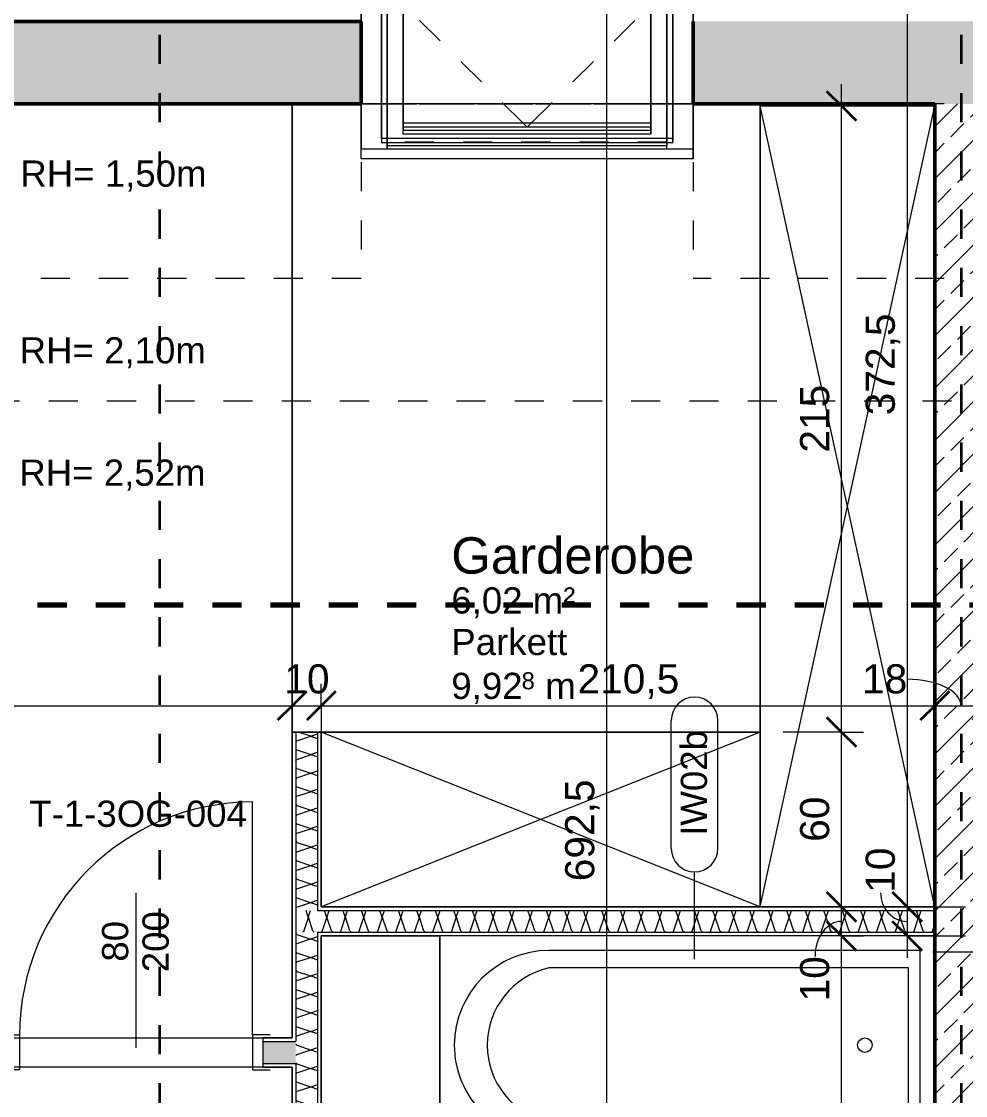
# Model space of a CAD drawing. Header units: metres. Extents: x 3.3 to 48.5, y 58.8 to 100.4.
# Drawn here: x 14.949 to 18.191, y 83.188 to 86.876 of the extents above; entities that cross this region are included whole.
import ezdxf

# ---------------------------------------------------------------- set-up
doc = ezdxf.new("R2010")
doc.units = ezdxf.units.M
for name, pattern in [('Achse', [0.009, 0.005, -0.002, 0, -0.002]), ('Strich Punkt Mittel', [0.015875, 0.00635, -0.004763, 0, -0.004763]), ('Verdeckt', [0.003, 0.002, -0.001]), ('Verdeckt Oben', [0.00225, 0.0015, -0.00075])]:
    doc.linetypes.add(name, pattern=pattern)
for name, color, linetype, lineweight in [('A-ROOF', 132, 'Continuous', 35), ('A-ROOF-PATT', 132, 'Continuous', 35), ('A_2D', 7, 'Continuous', 13), ('A_Bemassung-50_', 4, 'Continuous', 9), ('A_Bemassung_', 4, 'Continuous', 9), ('A_Beschriftung_', 7, 'Continuous', 9), ('A_Decken', 8, 'Continuous', 13), ('A_Fenster', 7, 'Continuous', 13), ('A_Moebel', 6, 'Continuous', 13), ('A_Raeume', 7, 'Continuous', 13), ('A_Raeume_', 7, 'Continuous', 5), ('A_Raeume_Beschriftung_', 7, 'Continuous', 9), ('A_Raster_', 1, 'Continuous', 9), ('A_Sanitaer', 3, 'Continuous', 13), ('A_Tueren', 31, 'Continuous', 13), ('A_Waende', 7, 'Continuous', 13), ('G-ANNO-SYMB_', 111, 'Continuous', 9), ('Text', 130, 'Continuous', 9)]:
    doc.layers.add(name, color=color, linetype=linetype, lineweight=lineweight)
doc.styles.add('Arial_2', font='arial.ttf', dxfattribs={"height": 0.09})
doc.styles.add('Arial_3', font='arial.ttf', dxfattribs={"height": 0.125})
doc.styles.add('Arial_4', font='arial.ttf', dxfattribs={"height": 0.05849})
doc.styles.add('Arial_5', font='arial.ttf', dxfattribs={"height": 0.1})
doc.dimstyles.new('WGA-Bemaßung', dxfattribs={"dimscale": 0.3048, "dimtxt": 0.102026, "dimasz": 0.328084, "dimexe": 0.246063, "dimexo": 0.0625, "dimgap": 0.04101, "dimtad": 1, "dimdec": 1, "dimlfac": 100, "dimrnd": 0.5, "dimdsep": 46, "dimtxsty": 'Arial_5', "dimblk1": 'OBLIQUE', "dimblk2": 'OBLIQUE', "dimsah": 1, "dimcen": 0.09, "dimdle": 0.246063, "dimazin": 2, "dimtfac": 1, "dimtdec": 4, "dimtix": 1, "dimtmove": 0, "dimatfit": 3, "dimfxl": 0.656168, "dimfxlon": 1, "dimtvp": 1, "dimtolj": 1, "dimtzin": 0, "dimarcsym": 2})
doc.dimstyles.new('WGA-Bemaßung_1', dxfattribs={"dimscale": 0.3048, "dimtxt": 0.102026, "dimasz": 0.328084, "dimexe": 0.246063, "dimexo": 0.0625, "dimgap": 0.04101, "dimtad": 1, "dimdec": 1, "dimlfac": 100, "dimrnd": 0.5, "dimdsep": 46, "dimtxsty": 'Arial_5', "dimblk1": 'OBLIQUE', "dimblk2": 'OBLIQUE', "dimsah": 1, "dimcen": 0.09, "dimdle": 0.246063, "dimazin": 2, "dimtfac": 1, "dimtdec": 4, "dimtix": 1, "dimtmove": 1, "dimatfit": 3, "dimfxl": 0.656168, "dimfxlon": 1, "dimtvp": 1, "dimtolj": 1, "dimtzin": 0, "dimarcsym": 2})
doc.dimstyles.new('WGA-Bemaßung_2', dxfattribs={"dimscale": 0.3048, "dimtxt": 0.102026, "dimasz": 0.328084, "dimexe": 0.246063, "dimexo": 0.0625, "dimgap": 0.04101, "dimtad": 1, "dimdec": 1, "dimlfac": 100, "dimrnd": 0.5, "dimdsep": 46, "dimtxsty": 'Arial_5', "dimblk1": 'OBLIQUE', "dimblk2": 'OBLIQUE', "dimsah": 1, "dimcen": 0.09, "dimdle": 0.246063, "dimazin": 2, "dimtfac": 1, "dimtdec": 4, "dimtix": 1, "dimtmove": 2, "dimatfit": 3, "dimfxl": 0.656168, "dimfxlon": 1, "dimtvp": 1, "dimtolj": 1, "dimtzin": 0, "dimarcsym": 2})
doc.dimstyles.new('WGA-Bemaßung_3', dxfattribs={"dimscale": 0.3048, "dimtxt": 0.102026, "dimasz": 0.328084, "dimexe": 0.246063, "dimexo": 0.0625, "dimgap": 0.04101, "dimtad": 1, "dimdec": 1, "dimlfac": 100, "dimrnd": 0.5, "dimdsep": 46, "dimtxsty": 'Arial_5', "dimblk1": 'OBLIQUE', "dimblk2": 'OBLIQUE', "dimsah": 1, "dimcen": 0.09, "dimdle": 0.246063, "dimazin": 2, "dimtfac": 1, "dimtdec": 4, "dimtix": 1, "dimtmove": 0, "dimatfit": 3, "dimfxl": 0.656168, "dimfxlon": 1, "dimtvp": 1, "dimtolj": 1, "dimtzin": 0, "dimarcsym": 2})
pattern_1 = [(45, (0, 0), (-0.08980256, 0.08980256), []), (45, (0.0898, 0), (-0.08980256, 0.08980256), [0.0635, -0.03175])]

# ---------------------------------------------------------------- blocks, each defined once
blk = doc.blocks.new('UZ_D1 - SL_0800x2000_Zimmertür_Stahlzarge_GK-7175678-263_PP_03DG_BT1')
at = {"layer": 'A_Tueren', "lineweight": 5}
for p, q in [((0.4, 0.06), (0.4, 0.86)), ((-0.46, 0.06), (-0.4, 0.06)), ((-0.4, 0.06), (-0.4, -0.06)), ((0.4, 0.06), (0.4, -0.06)), ((0.46, 0.06), (0.4, 0.06)), ((-0.4, -0.06), (-0.46, -0.06)), ((0.4, -0.06), (0.46, -0.06))]:
    blk.add_line(p, q, dxfattribs=at)
blk.add_arc((0.4, 0.06), 0.8, 90, 180, dxfattribs=at)
blk = doc.blocks.new('Moeb_Schrank - Schrank_2m_60cm-4763101-263_PP_03DG_BT1')
at = {"layer": 'A_Moebel', "color": 8}
for p, q in [((0, 0), (2.75, 0.6)), ((0, 0.6), (2.75, 0)), ((2.75, 0.6), (0, 0.6)), ((0, 0.6), (0, 0)), ((0, 0), (0, 0.6)), ((0, 0.6), (0.6, 0.6)), ((0.6, 0.6), (2.75, 0.6)), ((2.75, 0), (2.75, 0.6)), ((2.75, 0.6), (2.75, 0)), ((0, 0), (2.75, 0)), ((2.75, 0), (0, 0))]:
    blk.add_line(p, q, dxfattribs=at)
blk = doc.blocks.new('Fens_Dach_1tlg1 - KF_1140X1400-V16-263_PP_03DG_BT1')
at = {"layer": 'A_Fenster'}
for p, q in [((17.2552, 87.4287), (16.1152, 87.4287)), ((16.1152, 87.4287), (16.1152, 86.4388)), ((16.1152, 87.3934), (16.1152, 87.4287)), ((17.2552, 86.4388), (17.2552, 87.4287)), ((17.2552, 87.4287), (17.2552, 87.3934)), ((16.1152, 86.4034), (16.1152, 87.3934)), ((16.1152, 87.3934), (16.1852, 87.3934)), ((16.1852, 87.3934), (17.1852, 87.3934)), ((16.1852, 86.4741), (16.1852, 87.3934)), ((16.1852, 87.3934), (16.1852, 87.3792)), ((17.1852, 87.3934), (16.1852, 87.3934)), ((16.1852, 87.3792), (16.1852, 86.46)), ((16.1852, 87.3792), (17.1852, 87.3792)), ((17.1852, 87.3934), (17.2552, 87.3934)), ((17.1852, 87.3934), (17.1852, 86.4741)), ((17.1852, 87.3792), (17.1852, 87.3934)), ((17.1852, 86.46), (17.1852, 87.3792)), ((17.2552, 87.3934), (17.2552, 86.4034)), ((16.2052, 86.4741), (16.2052, 87.3651)), ((16.2052, 87.3651), (17.1652, 87.3651)), ((16.2052, 87.3297), (16.2052, 87.3651)), ((16.2052, 86.4741), (16.2052, 87.3651)), ((16.2052, 87.3651), (16.2052, 87.3403)), ((17.1652, 87.3651), (16.2052, 87.3651)), ((16.2052, 87.3403), (16.2052, 86.4741)), ((16.2602, 87.3403), (16.2052, 87.3403)), ((16.2602, 87.3258), (16.2602, 87.3403)), ((17.1102, 87.3403), (16.2602, 87.3403)), ((16.2602, 87.3403), (16.2602, 86.5271)), ((17.1102, 87.3403), (16.2602, 87.3403)), ((17.1652, 87.3403), (17.1102, 87.3403)), ((17.1102, 87.3403), (17.1102, 87.3258)), ((17.1102, 86.5271), (17.1102, 87.3403)), ((17.1652, 87.3651), (17.1652, 86.4741)), ((17.1652, 87.3651), (17.1652, 87.3297)), ((17.1652, 87.3651), (17.1652, 86.4741)), ((17.1652, 87.3403), (17.1652, 87.3651)), ((17.1652, 86.4741), (17.1652, 87.3403)), ((17.1652, 87.3297), (16.2052, 87.3297)), ((16.2052, 87.3297), (16.2052, 86.4741)), ((16.2602, 86.5127), (16.2602, 87.3258)), ((16.2602, 87.3258), (16.2602, 87.3159)), ((16.2602, 87.3258), (17.1102, 87.3258)), ((16.2602, 87.3014), (16.2602, 87.3258)), ((16.2602, 87.3159), (16.2602, 86.5028)), ((16.2602, 87.3159), (17.1102, 87.3159)), ((16.2602, 86.5028), (16.2602, 87.3014)), ((17.1102, 87.3014), (16.2602, 87.3014)), ((17.1102, 87.3159), (17.1102, 87.3258)), ((17.1102, 87.3258), (17.1102, 86.5127)), ((17.1102, 87.3258), (17.1102, 87.3014)), ((17.1102, 86.5028), (17.1102, 87.3159)), ((17.1102, 87.3014), (17.1102, 86.5028)), ((17.1652, 86.4741), (17.1652, 87.3297)), ((16.2602, 86.4883), (16.2602, 86.5271)), ((16.2602, 86.5271), (17.1102, 86.5271)), ((17.1102, 86.4883), (17.1102, 86.5271)), ((16.2602, 86.5028), (16.2602, 86.5127)), ((17.1102, 86.5127), (16.2602, 86.5127)), ((16.2602, 86.5028), (17.1102, 86.5028)), ((16.2602, 86.4883), (16.2602, 86.5028)), ((17.1102, 86.4883), (16.2602, 86.4883)), ((17.1102, 86.5127), (17.1102, 86.5028)), ((17.1102, 86.5028), (17.1102, 86.4883)), ((17.1852, 86.4741), (16.1852, 86.4741)), ((16.1852, 86.4741), (16.1852, 86.46)), ((16.1852, 86.46), (17.1852, 86.46)), ((17.1652, 86.4741), (16.2052, 86.4741)), ((16.2052, 86.4741), (16.2052, 86.46)), ((16.2052, 86.46), (16.2052, 86.4741)), ((17.1652, 86.4741), (16.2052, 86.4741)), ((16.2052, 86.4741), (16.2052, 86.46)), ((16.2052, 86.4741), (16.2052, 86.46)), ((16.2052, 86.46), (16.2052, 86.4494)), ((16.2052, 86.4388), (16.2052, 86.46)), ((16.2052, 86.46), (16.2052, 86.4494)), ((16.2052, 86.46), (16.2052, 86.4494)), ((16.2052, 86.4494), (16.2052, 86.4388)), ((16.2052, 86.4494), (17.1652, 86.4494)), ((17.1652, 86.46), (17.1652, 86.4741)), ((17.1652, 86.46), (17.1652, 86.4741)), ((17.1652, 86.4741), (17.1652, 86.46)), ((17.1652, 86.46), (17.1652, 86.4741)), ((17.1652, 86.4494), (17.1652, 86.46)), ((17.1652, 86.4388), (17.1652, 86.46)), ((17.1652, 86.46), (17.1652, 86.4494)), ((17.1652, 86.4494), (17.1652, 86.46)), ((17.1652, 86.4388), (17.1652, 86.4494)), ((17.1852, 86.4741), (17.1852, 86.46)), ((16.1152, 86.4388), (17.2552, 86.4388)), ((16.1152, 86.4034), (16.1152, 86.4388)), ((16.2052, 86.4388), (17.1652, 86.4388)), ((17.2552, 86.4034), (17.2552, 86.4388)), ((17.2552, 86.4034), (16.1152, 86.4034))]:
    blk.add_line(p, q, dxfattribs=at)
at = {"layer": 'A_Fenster', "linetype": 'Verdeckt', "lineweight": 5}
for p, q in [((16.2052, 86.4741), (16.2052, 87.3523)), ((16.2052, 87.3523), (17.1652, 87.3523)), ((17.1652, 87.3523), (17.1652, 86.4741)), ((16.2602, 86.9334), (16.6852, 87.3258)), ((17.1102, 86.9334), (16.6852, 87.3258)), ((16.2602, 86.9334), (17.1102, 86.9334)), ((16.6705, 86.5271), (16.2602, 86.9334)), ((16.6998, 86.5271), (17.1102, 86.9334)), ((16.6852, 86.5127), (16.6705, 86.5271)), ((16.6852, 86.5127), (16.6998, 86.5271)), ((16.2052, 86.4614), (16.2052, 86.4741)), ((17.1652, 86.4614), (16.2052, 86.4614)), ((17.1652, 86.4741), (17.1652, 86.4614))]:
    blk.add_line(p, q, dxfattribs=at)
blk = doc.blocks.new('Sani_Badewanne - 750x1700-11579476-263_PP_03DG_BT1')
at = {"layer": 'A_Sanitaer', "lineweight": 5}
for p, q in [((0.375, 0), (0.375, -1.7)), ((0.375, 0), (0.375, -1.7)), ((0.375, -1.7), (-0.375, -1.7)), ((0.375, -1.7), (-0.375, -1.7))]:
    blk.add_line(p, q, dxfattribs=at)
at = {"layer": 'A_Sanitaer'}
for p, q in [((0.375, 0), (0.375, -1.7)), ((0.325, -0.05), (-0.325, -0.05)), ((-0.325, -0.05), (-0.325, -1.325)), ((0.325, -1.325), (0.325, -0.05)), ((-0.265, -0.09), (-0.265, -1.325)), ((0.265, -0.09), (-0.265, -0.09)), ((0.265, -1.325), (0.265, -0.09)), ((0.375, -1.7), (-0.375, -1.7)), ((0.375, -1.7), (-0.375, -1.7)), ((-0.375, -1.7), (-0.375, -2.0931)), ((-0.375, -2.0931), (-0.375, -1.7)), ((-0.375, -1.7), (0.375, -1.7)), ((0.375, -2.1066), (0.375, -1.7)), ((0.375, -1.7), (0.375, -2.1066)), ((0.375, -2.1066), (-0.375, -2.1066))]:
    blk.add_line(p, q, dxfattribs=at)
blk.add_circle((0, -0.24), 0.025, dxfattribs=at)
for centre, radius, start, end in [((0, -1.325), 0.325, 180, 270), ((0, -1.265), 0.2717, 192.7575, 270), ((0, -1.265), 0.2717, 270, 347.2425), ((0, -1.325), 0.325, 270, 0)]:
    blk.add_arc(centre, radius, start, end, dxfattribs=at)
blk = doc.blocks.new('Moeb_Schrank - Schrank_2m_60cm-4757468-263_PP_03DG_BT1')
at = {"layer": 'A_Moebel', "color": 8}
for p, q in [((0, 0), (1.5066, 0.6)), ((0, 0.6), (1.5066, 0)), ((1.5066, 0.6), (0, 0.6)), ((0, 0.6), (0, 0)), ((0, 0), (0, 0.6)), ((0, 0.6), (1.5066, 0.6)), ((1.5066, 0), (1.5066, 0.6)), ((1.5066, 0.6), (1.5066, 0)), ((0, 0), (1.5066, 0)), ((1.5066, 0), (0, 0))]:
    blk.add_line(p, q, dxfattribs=at)
blk = doc.blocks.new('BS_Tuer_PP - oben-10002441-263_PP_03DG_BT1')
at = {"layer": 'A_Beschriftung_'}
blk.add_line((0, 0.000124), (0, 0.010761), dxfattribs=at)
blk = doc.blocks.new('DIMBLOCK171-263_PP_03DG_BT1')
at = {"layer": 'A_Bemassung-50_', "lineweight": 35, "transparency": 16777216}
for p, q in [((17.7648, 83.7355), (17.7148, 83.7855)), ((17.7648, 83.7355), (17.8148, 83.6855)), ((17.7648, 80.3405), (17.7148, 80.3905)), ((17.7648, 80.3405), (17.8148, 80.2905))]:
    blk.add_line(p, q, dxfattribs=at)
at = {"layer": 'A_Bemassung-50_', "transparency": 16777216}
for p, q in [((17.7648, 83.7355), (17.5648, 83.7355)), ((17.7648, 80.3405), (17.7648, 83.7355)), ((17.7648, 83.7355), (17.8398, 83.7355)), ((17.7648, 80.3405), (17.5648, 80.3405)), ((17.7648, 80.3405), (17.8398, 80.3405))]:
    blk.add_line(p, q, dxfattribs=at)
at = {"layer": 'A_Bemassung-50_', "color": 0, "transparency": 16777216, "insert": (17.6225, 81.8646), "char_height": 0.1, "width": 0.416266, "attachment_point": 1, "rotation": 90, "line_spacing_factor": 0.941778, "style": 'Arial_5'}
blk.add_mtext('339,5', dxfattribs=at)
blk = doc.blocks.new('_Oblique')
at = {"color": 0, "linetype": 'ByBlock', "lineweight": -2}
blk.add_line((-0.5, -0.5), (0.5, 0.5), dxfattribs=at)
blk = doc.blocks.new('DIMBLOCK172-263_PP_03DG_BT1')
at = {"layer": 'A_Bemassung-50_', "lineweight": 35, "transparency": 16777216}
for p, q in [((17.7648, 83.8355), (17.7148, 83.8855)), ((17.7648, 83.8355), (17.8148, 83.7855)), ((17.7648, 83.7355), (17.7148, 83.7855)), ((17.7648, 83.7355), (17.8148, 83.6855))]:
    blk.add_line(p, q, dxfattribs=at)
at = {"layer": 'A_Bemassung-50_', "transparency": 16777216}
for p, q in [((17.7648, 83.8355), (17.5648, 83.8355)), ((17.7648, 83.7355), (17.7648, 83.8355)), ((17.7648, 83.8355), (17.8398, 83.8355)), ((17.7648, 83.7355), (17.5648, 83.7355)), ((17.7648, 83.7355), (17.8398, 83.7355))]:
    blk.add_line(p, q, dxfattribs=at)
blk.add_ellipse((17.7648, 83.6644), major_axis=(0, 0.1211), ratio=0.751219, start_param=0, end_param=1.570796, dxfattribs=at)
at = {"layer": 'A_Bemassung-50_', "color": 0, "transparency": 16777216, "insert": (17.6225, 83.5106), "char_height": 0.1, "width": 0.184588, "attachment_point": 1, "rotation": 90, "line_spacing_factor": 0.941778, "style": 'Arial_5'}
blk.add_mtext('10', dxfattribs=at)
blk = doc.blocks.new('DIMBLOCK173-263_PP_03DG_BT1')
at = {"layer": 'A_Bemassung-50_', "lineweight": 35, "transparency": 16777216}
for p, q in [((17.7648, 84.4355), (17.7148, 84.4855)), ((17.7648, 84.4355), (17.8148, 84.3855)), ((17.7648, 83.8355), (17.7148, 83.8855)), ((17.7648, 83.8355), (17.8148, 83.7855))]:
    blk.add_line(p, q, dxfattribs=at)
at = {"layer": 'A_Bemassung-50_', "transparency": 16777216}
for p, q in [((17.7648, 84.4355), (17.5648, 84.4355)), ((17.7648, 83.8355), (17.7648, 84.4355)), ((17.7648, 84.4355), (17.8398, 84.4355)), ((17.7648, 83.8355), (17.5648, 83.8355)), ((17.7648, 83.8355), (17.8398, 83.8355))]:
    blk.add_line(p, q, dxfattribs=at)
at = {"layer": 'A_Bemassung-50_', "color": 0, "transparency": 16777216, "insert": (17.6225, 84.0586), "char_height": 0.1, "width": 0.184588, "attachment_point": 1, "rotation": 90, "line_spacing_factor": 0.941778, "style": 'Arial_5'}
blk.add_mtext('60', dxfattribs=at)
blk = doc.blocks.new('DIMBLOCK174-263_PP_03DG_BT1')
at = {"layer": 'A_Bemassung-50_', "lineweight": 35, "transparency": 16777216}
for p, q in [((17.7648, 86.5855), (17.7148, 86.6355)), ((17.7648, 86.5855), (17.8148, 86.5355)), ((17.7648, 84.4355), (17.7148, 84.4855)), ((17.7648, 84.4355), (17.8148, 84.3855))]:
    blk.add_line(p, q, dxfattribs=at)
at = {"layer": 'A_Bemassung-50_', "transparency": 16777216}
for p, q in [((17.7648, 84.4355), (17.7648, 86.6605)), ((17.7648, 86.5855), (17.5648, 86.5855)), ((17.7648, 86.5855), (17.8398, 86.5855)), ((17.7648, 84.4355), (17.5648, 84.4355)), ((17.7648, 84.4355), (17.8398, 84.4355))]:
    blk.add_line(p, q, dxfattribs=at)
at = {"layer": 'A_Bemassung-50_', "color": 0, "transparency": 16777216, "insert": (17.6225, 85.3951), "char_height": 0.1, "width": 0.276883, "attachment_point": 1, "rotation": 90, "line_spacing_factor": 0.941778, "style": 'Arial_5'}
blk.add_mtext('215', dxfattribs=at)
blk = doc.blocks.new('BS_Wand_Lollipop - rechts_oben-2026913-263_PP_03DG_BT1')
at = {"layer": 'A_Beschriftung_'}
for p, q in [((0.0046, 0.0016), (0.0134, 0.0016)), ((-0.003, 0), (0.003, 0)), ((0.0046, -0.0016), (0.0134, -0.0016))]:
    blk.add_line(p, q, dxfattribs=at)
for centre, start, end in [((0.0046, 0), 90, 270), ((0.0134, 0), 270, 90)]:
    blk.add_arc(centre, 0.0016, start, end, dxfattribs=at)
blk = doc.blocks.new('DIMBLOCK317-263_PP_03DG_BT1')
at = {"layer": 'A_Bemassung-50_', "transparency": 16777216}
for p, q in [((11.2427, 84.5259), (11.2427, 84.7259)), ((15.8785, 84.5259), (15.8785, 84.6009)), ((11.1677, 84.5259), (15.8785, 84.5259)), ((11.2427, 84.5259), (11.2427, 84.4509)), ((15.8785, 84.5259), (15.8785, 84.3259))]:
    blk.add_line(p, q, dxfattribs=at)
at = {"layer": 'A_Bemassung-50_', "lineweight": 35, "transparency": 16777216}
for p, q in [((11.2427, 84.5259), (11.2927, 84.5759)), ((15.8785, 84.5259), (15.9285, 84.5759)), ((11.2427, 84.5259), (11.1927, 84.4759)), ((15.8785, 84.5259), (15.8285, 84.4759))]:
    blk.add_line(p, q, dxfattribs=at)
at = {"layer": 'A_Bemassung-50_', "color": 0, "transparency": 16777216, "insert": (13.546, 84.6682), "char_height": 0.1, "width": 0.416266, "attachment_point": 1, "line_spacing_factor": 0.941778, "style": 'Arial_5'}
blk.add_mtext('463,5', dxfattribs=at)
blk = doc.blocks.new('DIMBLOCK318-263_PP_03DG_BT1')
at = {"layer": 'A_Bemassung-50_', "transparency": 16777216}
for p, q in [((15.8785, 84.5259), (15.8785, 84.6009)), ((15.9785, 84.5259), (15.9785, 84.6009)), ((15.8785, 84.5259), (15.9785, 84.5259)), ((15.8785, 84.5259), (15.8785, 84.3259)), ((15.9785, 84.5259), (15.9785, 84.3259))]:
    blk.add_line(p, q, dxfattribs=at)
at = {"layer": 'A_Bemassung-50_', "lineweight": 35, "transparency": 16777216}
for p, q in [((15.8785, 84.5259), (15.9285, 84.5759)), ((15.9785, 84.5259), (16.0285, 84.5759)), ((15.8785, 84.5259), (15.8285, 84.4759)), ((15.9785, 84.5259), (15.9285, 84.4759))]:
    blk.add_line(p, q, dxfattribs=at)
at = {"layer": 'A_Bemassung-50_', "color": 0, "transparency": 16777216, "insert": (15.8516, 84.6682), "char_height": 0.1, "width": 0.184588, "attachment_point": 1, "line_spacing_factor": 0.941778, "style": 'Arial_5'}
blk.add_mtext('10', dxfattribs=at)
blk = doc.blocks.new('DIMBLOCK319-263_PP_03DG_BT1')
at = {"layer": 'A_Bemassung-50_', "transparency": 16777216}
for p, q in [((18.0852, 84.5259), (18.0852, 84.7259)), ((15.9785, 84.5259), (15.9785, 84.6009)), ((15.9785, 84.5259), (18.0852, 84.5259)), ((15.9785, 84.5259), (15.9785, 84.3259)), ((18.0852, 84.5259), (18.0852, 84.4509))]:
    blk.add_line(p, q, dxfattribs=at)
at = {"layer": 'A_Bemassung-50_', "lineweight": 35, "transparency": 16777216}
for p, q in [((15.9785, 84.5259), (16.0285, 84.5759)), ((18.0852, 84.5259), (18.1352, 84.5759)), ((15.9785, 84.5259), (15.9285, 84.4759)), ((18.0852, 84.5259), (18.0352, 84.4759))]:
    blk.add_line(p, q, dxfattribs=at)
at = {"layer": 'A_Bemassung-50_', "color": 0, "transparency": 16777216, "insert": (16.8584, 84.6682), "char_height": 0.1, "width": 0.416266, "attachment_point": 1, "line_spacing_factor": 0.941778, "style": 'Arial_5'}
blk.add_mtext('210,5', dxfattribs=at)
blk = doc.blocks.new('DIMBLOCK320-263_PP_03DG_BT1')
at = {"layer": 'A_Bemassung-50_', "transparency": 16777216}
for p, q in [((18.0852, 84.5259), (18.0852, 84.7259)), ((18.2652, 84.5259), (18.2652, 84.7259)), ((18.0852, 84.5259), (18.2652, 84.5259)), ((18.0852, 84.5259), (18.0852, 84.4509)), ((18.2652, 84.5259), (18.2652, 84.4509))]:
    blk.add_line(p, q, dxfattribs=at)
at = {"layer": 'A_Bemassung-50_', "lineweight": 35, "transparency": 16777216}
for p, q in [((18.0852, 84.5259), (18.1352, 84.5759)), ((18.2652, 84.5259), (18.3152, 84.5759)), ((18.0852, 84.5259), (18.0352, 84.4759)), ((18.2652, 84.5259), (18.2152, 84.4759))]:
    blk.add_line(p, q, dxfattribs=at)
at = {"layer": 'A_Bemassung-50_', "transparency": 16777216}
blk.add_ellipse((17.9892, 84.5259), major_axis=(0.186, 0), ratio=0.489211, start_param=0, end_param=1.570796, dxfattribs=at)
at = {"layer": 'A_Bemassung-50_', "color": 0, "transparency": 16777216, "insert": (17.8354, 84.6682), "char_height": 0.1, "width": 0.184588, "attachment_point": 1, "line_spacing_factor": 0.941778, "style": 'Arial_5'}
blk.add_mtext('18', dxfattribs=at)
blk = doc.blocks.new('DIMBLOCK332-263_PP_03DG_BT1')
at = {"layer": 'A_Bemassung-50_', "transparency": 16777216}
for p, q in [((17.9902, 87.633), (17.9902, 83.8355)), ((17.9902, 87.558), (17.9152, 87.558)), ((17.9902, 87.558), (18.1902, 87.558)), ((17.9902, 83.8355), (17.9152, 83.8355)), ((17.9902, 83.8355), (18.1902, 83.8355))]:
    blk.add_line(p, q, dxfattribs=at)
at = {"layer": 'A_Bemassung-50_', "lineweight": 35, "transparency": 16777216}
for p, q in [((17.9902, 87.558), (17.9402, 87.608)), ((17.9902, 87.558), (18.0402, 87.508)), ((17.9902, 83.8355), (17.9402, 83.8855)), ((17.9902, 83.8355), (18.0402, 83.7855))]:
    blk.add_line(p, q, dxfattribs=at)
at = {"layer": 'A_Bemassung-50_', "color": 0, "transparency": 16777216, "insert": (17.8479, 85.5233), "char_height": 0.1, "width": 0.416266, "attachment_point": 1, "rotation": 90, "line_spacing_factor": 0.941778, "style": 'Arial_5'}
blk.add_mtext('372,5', dxfattribs=at)
blk = doc.blocks.new('DIMBLOCK333-263_PP_03DG_BT1')
at = {"layer": 'A_Bemassung-50_', "lineweight": 35, "transparency": 16777216}
for p, q in [((17.9902, 83.8355), (17.9402, 83.8855)), ((17.9902, 83.8355), (18.0402, 83.7855)), ((17.9902, 83.7355), (17.9402, 83.7855)), ((17.9902, 83.7355), (18.0402, 83.6855))]:
    blk.add_line(p, q, dxfattribs=at)
at = {"layer": 'A_Bemassung-50_', "transparency": 16777216}
for p, q in [((17.9902, 83.8355), (17.9152, 83.8355)), ((17.9902, 83.8355), (17.9902, 83.6605)), ((17.9902, 83.8355), (18.1902, 83.8355)), ((17.9902, 83.7355), (17.9152, 83.7355)), ((17.9902, 83.7355), (18.1902, 83.7355))]:
    blk.add_line(p, q, dxfattribs=at)
blk.add_ellipse((17.9902, 83.8836), major_axis=(0, 0.0981), ratio=0.927788, start_param=1.570796, end_param=3.141593, dxfattribs=at)
at = {"layer": 'A_Bemassung-50_', "color": 0, "transparency": 16777216, "insert": (17.8479, 83.8836), "char_height": 0.1, "width": 0.184588, "attachment_point": 1, "rotation": 90, "line_spacing_factor": 0.941778, "style": 'Arial_5'}
blk.add_mtext('10', dxfattribs=at)
blk = doc.blocks.new('DIMBLOCK417-263_PP_03DG_BT1')
at = {"layer": 'A_Bemassung-50_', "transparency": 16777216}
for p, q in [((16.9582, 87.633), (16.9582, 80.6355)), ((16.9582, 87.558), (16.8832, 87.558)), ((16.9582, 87.558), (17.1582, 87.558)), ((16.9582, 80.6355), (16.7582, 80.6355)), ((16.9582, 80.6355), (17.0332, 80.6355))]:
    blk.add_line(p, q, dxfattribs=at)
at = {"layer": 'A_Bemassung-50_', "lineweight": 35, "transparency": 16777216}
for p, q in [((16.9582, 87.558), (16.9082, 87.608)), ((16.9582, 87.558), (17.0082, 87.508)), ((16.9582, 80.6355), (16.9082, 80.6855)), ((16.9582, 80.6355), (17.0082, 80.5855))]:
    blk.add_line(p, q, dxfattribs=at)
at = {"layer": 'A_Bemassung-50_', "color": 0, "transparency": 16777216, "insert": (16.8159, 83.9233), "char_height": 0.1, "width": 0.416266, "attachment_point": 1, "rotation": 90, "line_spacing_factor": 0.941778, "style": 'Arial_5'}
blk.add_mtext('692,5', dxfattribs=at)

msp = doc.modelspace()

# ---------------------------------------------------------------- hatches: boundary and pattern name
at = {"layer": 'A-ROOF-PATT', "lineweight": 5}
h = msp.add_hatch(dxfattribs=at)
h.set_pattern_fill('FP_4', color=127, style=0, pattern_type=2)
h.set_pattern_definition(pattern_1)
h.paths.add_polyline_path([(15.8785, 86.5927), (16.1152, 86.5927), (16.1152, 86.8756), (14.4452, 86.8756), (14.4452, 86.5927), (14.9077, 86.5927)])
h.paths.add_polyline_path([(11.75, 86.5927), (12.1652, 86.5927), (12.1652, 86.8756), (11.0427, 86.8756), (11.0429, 86.5927), (11.2427, 86.5927)])
h.paths.add_polyline_path([(17.2552, 86.5927), (18.5177, 86.5927), (18.5177, 86.8756), (17.2552, 86.8756), (17.2552, 86.7571)])
h.paths.add_polyline_path([(20.8577, 86.5927), (22.2577, 86.5927), (22.2577, 86.8756), (19.6577, 86.8756), (19.6577, 86.5927), (20.5876, 86.5927)])
at = {"layer": 'A_Waende', "lineweight": 5}
h = msp.add_hatch(dxfattribs=at)
h.set_pattern_fill('FP_4', color=250, style=0, pattern_type=2)
h.set_pattern_definition(pattern_1)
h.paths.add_polyline_path([(18.2652, 78.4805), (18.2652, 78.6955), (18.0852, 78.6955), (18.0852, 78.4805), (18.1131, 78.4805)])
h.paths.add_polyline_path([(18.2309, 79.7155), (18.2652, 79.7155), (18.2652, 86.5927), (18.0852, 86.5927), (18.0852, 79.7155), (18.1131, 79.7155)])
h = msp.add_hatch(dxfattribs=at)
h.set_pattern_fill('FP_67', color=250, angle=-135, style=0, pattern_type=2)
h.set_pattern_definition([(315, (15.87879, 84.13581), (0.254, -0.127003), [0.02245, -0.15715]), (315, (15.98981, 84.08843), (0.254, -0.127003), [0.02245, -0.15715]), (315, (15.87879, 84.07217), (0.254, -0.127003), [0.02245, -0.15715]), (315, (15.98981, 84.02479), (0.254, -0.127003), [0.02245, -0.15715]), (341.565, (15.894346, 84.12025), (0.5079977, -0.1270007), [0.0502, -0.35141]), (341.565, (15.941722, 84.103988), (0.5079977, -0.1270007), [0.0502, -0.35141]), (341.565, (15.894346, 84.05661), (0.5079977, -0.1270007), [0.0502, -0.35141]), (341.565, (15.941722, 84.04035), (0.5079977, -0.1270007), [0.0502, -0.35141]), (45, (15.98981, 84.11954), (-0.254, -0.127003), [0.02245, -0.15715]), (45, (15.87879, 84.07217), (-0.254, -0.127003), [0.02245, -0.15715]), (45, (15.98981, 84.0559), (-0.254, -0.127003), [0.02245, -0.15715]), (45, (15.87879, 84.00853), (-0.254, -0.127003), [0.02245, -0.15715]), (18.435, (15.941722, 84.103988), (-0.5079977, -0.1270007), [0.0502, -0.35141]), (18.435, (15.894346, 84.087724), (-0.5079977, -0.1270007), [0.0502, -0.35141]), (18.435, (15.941722, 84.04035), (-0.5079977, -0.1270007), [0.0502, -0.35141]), (18.435, (15.894346, 84.024085), (-0.5079977, -0.1270007), [0.0502, -0.35141])])
h.paths.add_polyline_path([(15.966, 83.823), (15.966, 84.4355), (15.891, 84.4355), (15.891, 83.823), (15.9641, 83.823)])
h = msp.add_hatch(dxfattribs=at)
h.set_pattern_fill('FP_66', color=250, angle=45, style=0, pattern_type=2)
h.set_pattern_definition([(45, (16.98188, 83.735585), (0.1270034, 0.254), [0.02245, -0.15715]), (45, (17.02925, 83.8466), (0.1270034, 0.254), [0.02245, -0.15715]), (45, (17.04552, 83.735585), (0.1270034, 0.254), [0.02245, -0.15715]), (45, (17.09289, 83.8466), (0.1270034, 0.254), [0.02245, -0.15715]), (71.565, (16.997433, 83.75114), (0.1270007, 0.5079977), [0.0502, -0.35141]), (71.565, (17.013696, 83.798518), (0.1270007, 0.5079977), [0.0502, -0.35141]), (71.565, (17.061072, 83.75114), (0.1270007, 0.5079977), [0.0502, -0.35141]), (71.565, (17.07663, 83.799225), (0.1270007, 0.5079977), [0.0502, -0.35141]), (135, (16.99814, 83.8466), (0.1270034, -0.254), [0.02245, -0.15715]), (135, (17.04552, 83.735585), (0.1270034, -0.254), [0.02245, -0.15715]), (135, (17.06178, 83.8466), (0.1270034, -0.254), [0.02245, -0.15715]), (135, (17.10916, 83.735585), (0.1270034, -0.254), [0.02245, -0.15715]), (108.435, (17.013696, 83.798518), (0.1270007, -0.5079977), [0.0502, -0.35141]), (108.435, (17.029253, 83.75185), (0.1270007, -0.5079977), [0.0502, -0.35141]), (108.435, (17.07663, 83.799225), (0.1270007, -0.5079977), [0.0502, -0.35141]), (108.435, (17.092892, 83.75185), (0.1270007, -0.5079977), [0.0502, -0.35141])])
h.paths.add_polyline_path([(18.0852, 83.748), (18.0852, 83.823), (15.891, 83.823), (15.891, 83.748), (18.0845, 83.748)])
h = msp.add_hatch(dxfattribs=at)
h.set_pattern_fill('FP_65', color=250, angle=-135, style=0, pattern_type=2)
h.set_pattern_definition([(315, (15.87808, 82.23298), (0.254, -0.1270034), [0.02245, -0.15715]), (315, (15.98981, 82.1849), (0.254, -0.1270034), [0.02245, -0.15715]), (315, (15.87808, 82.16934), (0.254, -0.1270034), [0.02245, -0.15715]), (315, (15.9891, 82.12197), (0.254, -0.1270034), [0.02245, -0.15715]), (341.565, (15.894346, 82.21672), (0.5079977, -0.1270007), [0.0502, -0.35141]), (341.565, (15.94243, 82.201163), (0.5079977, -0.1270007), [0.0502, -0.35141]), (341.565, (15.894346, 82.15308), (0.5079977, -0.1270007), [0.0502, -0.35141]), (341.565, (15.94243, 82.137524), (0.5079977, -0.1270007), [0.0502, -0.35141]), (45, (15.98981, 82.21743), (-0.254, -0.1270034), [0.02245, -0.15715]), (45, (15.87808, 82.16934), (-0.254, -0.1270034), [0.02245, -0.15715]), (45, (15.98981, 82.15379), (-0.254, -0.1270034), [0.02245, -0.15715]), (45, (15.87879, 82.10641), (-0.254, -0.1270034), [0.02245, -0.15715]), (18.435, (15.94243, 82.201163), (-0.5079977, -0.1270007), [0.0502, -0.35141]), (18.435, (15.894346, 82.185607), (-0.5079977, -0.1270007), [0.0502, -0.35141]), (18.435, (15.94243, 82.137524), (-0.5079977, -0.1270007), [0.0502, -0.35141]), (18.435, (15.894346, 82.121967), (-0.5079977, -0.1270007), [0.0502, -0.35141])])
h.paths.add_polyline_path([(15.891, 80.7305), (15.966, 80.7305), (15.966, 83.748), (15.891, 83.748), (15.891, 80.9138)])
h = msp.add_hatch(dxfattribs=at)
h.set_pattern_fill('FP_39', color=250, angle=45, style=0, pattern_type=2)
h.set_pattern_definition([(225, (13.56019, 83.38557), (-0.1270034, -0.2539998), [0.02245, -0.15715]), (225, (13.51281, 83.27455), (-0.1270034, -0.2539998), [0.02245, -0.15715]), (225, (13.49655, 83.38557), (-0.1270034, -0.2539998), [0.02245, -0.15715]), (225, (13.44917, 83.27455), (-0.1270034, -0.2539998), [0.02245, -0.15715]), (251.565, (13.54463, 83.37001), (-0.1270007, -0.50799766), [0.0502, -0.35141]), (251.565, (13.529074, 83.321928), (-0.1270007, -0.50799766), [0.0502, -0.35141]), (251.565, (13.48099, 83.37001), (-0.1270007, -0.50799766), [0.0502, -0.35141]), (251.565, (13.465434, 83.321928), (-0.1270007, -0.50799766), [0.0502, -0.35141]), (315, (13.54463, 83.27384), (-0.1270034, 0.2539998), [0.02245, -0.15715]), (315, (13.49655, 83.38557), (-0.1270034, 0.2539998), [0.02245, -0.15715]), (315, (13.4817, 83.27455), (-0.1270034, 0.2539998), [0.02245, -0.15715]), (315, (13.433615, 83.38486), (-0.1270034, 0.2539998), [0.02245, -0.15715]), (288.435, (13.529074, 83.321928), (-0.1270007, 0.50799766), [0.0502, -0.35141]), (288.435, (13.51281, 83.369304), (-0.1270007, 0.50799766), [0.0502, -0.35141]), (288.435, (13.465434, 83.321928), (-0.1270007, 0.50799766), [0.0502, -0.35141]), (288.435, (13.44917, 83.369304), (-0.1270007, 0.50799766), [0.0502, -0.35141])])
h.paths.add_polyline_path([(15.8785, 83.298), (15.891, 83.298), (15.891, 83.373), (15.7777, 83.373), (15.7777, 83.298)])
h.paths.add_polyline_path([(11.75, 83.298), (14.9077, 83.298), (14.9077, 83.373), (11.2427, 83.373), (11.2427, 83.298)])

# ---------------------------------------------------------------- linework, layer by layer
at = {"layer": 'A-ROOF', "color": 10, "lineweight": 50}
for p, q in [((16.1152, 86.8756), (14.4452, 86.8756)), ((16.1152, 86.5927), (16.1152, 86.8756)), ((17.2552, 86.5927), (17.2552, 86.8756)), ((14.4452, 86.5927), (16.1152, 86.5927)), ((18.0852, 86.5927), (17.2552, 86.5927))]:
    msp.add_line(p, q, dxfattribs=at)
at = {"layer": 'A_2D', "linetype": 'Verdeckt Oben', "lineweight": 5}
for p, q in [((16.1152, 87.1966), (16.1152, 86.5927)), ((17.2552, 87.1966), (17.2552, 86.5927)), ((16.1152, 86.5927), (14.4452, 86.5927)), ((16.1152, 86.5927), (16.1152, 85.9927)), ((16.1152, 86.5927), (17.2552, 86.5927)), ((18.5177, 86.5927), (17.2552, 86.5927)), ((17.2552, 86.5927), (17.2552, 85.9927)), ((16.1152, 85.9927), (14.4452, 85.9927)), ((18.5177, 85.9927), (17.2552, 85.9927)), ((11.2427, 85.5727), (22.0777, 85.5727))]:
    msp.add_line(p, q, dxfattribs=at)
at = {"layer": 'A_Decken'}
for p, q in [((15.9785, 84.4355), (15.9785, 83.8355)), ((15.9785, 83.8355), (18.0852, 83.8355)), ((15.9785, 83.7355), (15.9785, 81.563)), ((18.0852, 83.7355), (15.992, 83.7355))]:
    msp.add_line(p, q, dxfattribs=at)
at = {"layer": 'A_Raeume', "color": 8, "linetype": 'Verdeckt'}
for p, q in [((15.8785, 86.5927), (15.8785, 84.4355)), ((16.1152, 86.5927), (16.1852, 86.5927)), ((16.1852, 86.5927), (16.2052, 86.5927)), ((16.2052, 86.5927), (17.1652, 86.5927)), ((17.1652, 86.5927), (17.1852, 86.5927)), ((17.1852, 86.5927), (17.2552, 86.5927))]:
    msp.add_line(p, q, dxfattribs=at)
at = {"layer": 'A_Raeume_', "flags": 128}
for points in [[(11.2427, 86.5927), (11.2427, 83.3855), (15.8785, 83.3855), (15.8785, 83.7855), (15.8785, 84.4355), (15.8785, 86.5927), (14.4952, 86.5927), (14.4452, 86.5927), (14.3422, 86.5927), (12.2682, 86.5927), (12.1652, 86.5927), (12.1152, 86.5927)], [(18.0852, 83.8355), (18.0852, 86.5927), (17.3052, 86.5927), (17.2552, 86.5927), (17.1522, 86.5927), (16.2182, 86.5927), (16.1152, 86.5927), (16.0652, 86.5927), (15.8785, 86.5927), (15.8785, 84.4355), (15.9785, 84.4355), (15.9785, 83.8355)], [(18.0852, 80.3405), (18.0852, 83.7355), (15.9785, 83.7355), (15.9785, 83.3355), (15.9785, 81.3455), (16.3735, 81.3455), (16.3735, 80.7321), (16.3735, 80.7305), (16.3735, 80.6892), (16.3735, 80.3405), (18.0539, 80.3405)], [(11.2427, 83.2855), (11.2427, 78.1666), (14.7702, 78.1666), (14.7702, 78.6055), (15.1639, 78.6055), (15.1639, 80.1492), (15.1514, 80.1492), (15.1514, 80.441), (15.1514, 80.5362), (15.1514, 80.7305), (15.3107, 80.7305), (15.8785, 80.7305), (15.8785, 81.3142), (15.8785, 83.2855)]]:
    msp.add_lwpolyline(points, close=True, dxfattribs=at)
at = {"layer": 'A_Raster_', "linetype": 'Strich Punkt Mittel', "lineweight": 35}
for p, q in [((15.4227, 94.2296), (15.4227, 59.9489)), ((18.1752, 94.2296), (18.1752, 59.9489))]:
    msp.add_line(p, q, dxfattribs=at)
at = {"layer": 'A_Waende', "color": 10, "lineweight": 50}
msp.add_line((18.0852, 86.5927), (18.0852, 80.2405), dxfattribs=at)
at = {"layer": 'A_Waende'}
for p, q in [((15.8785, 84.4355), (15.8785, 83.3855)), ((15.891, 84.4355), (15.8785, 84.4355)), ((15.891, 84.4355), (15.891, 83.373)), ((15.9785, 84.4355), (15.966, 84.4355)), ((15.966, 84.4355), (15.966, 83.823)), ((15.966, 83.823), (18.0852, 83.823)), ((15.966, 83.748), (15.966, 81.333)), ((15.966, 83.748), (18.0852, 83.748)), ((15.9785, 83.7355), (15.992, 83.7355)), ((15.8785, 83.3855), (15.7777, 83.3855)), ((15.7777, 83.3855), (15.7777, 83.373)), ((15.7777, 83.373), (15.891, 83.373)), ((15.7777, 83.298), (15.7777, 83.2855)), ((15.7777, 83.298), (15.891, 83.298)), ((15.7777, 83.2855), (15.8785, 83.2855)), ((15.8785, 83.2855), (15.8785, 80.7305)), ((15.891, 83.298), (15.891, 80.7305))]:
    msp.add_line(p, q, dxfattribs=at)
at = {"layer": 'A_Waende', "color": 250, "lineweight": 5}
for p, q in [((15.966, 84.4355), (15.891, 84.4355)), ((15.7777, 83.373), (15.7777, 83.298))]:
    msp.add_line(p, q, dxfattribs=at)
at = {"layer": 'G-ANNO-SYMB_', "linetype": 'Achse', "lineweight": 70}
msp.add_line((5.0046, 84.8728), (47.8756, 84.8728), dxfattribs=at)

# ---------------------------------------------------------------- block references
at = {"layer": 'A_Beschriftung_', "xscale": 49.99999999999998, "yscale": 49.99999999999998, "zscale": 49.99999999999998, "rotation": 89.99999999999991}
msp.add_blockref('BS_Wand_Lollipop - rechts_oben-2026913-263_PP_03DG_BT1', (17.2602, 83.8055), dxfattribs=at)
at = {"layer": 'A_Beschriftung_', "xscale": 49.99999999999998, "yscale": 49.99999999999998, "zscale": 49.99999999999998}
for name, p in [('BS_Tuer_PP - oben-10002441-263_PP_03DG_BT1', (15.3427, 83.3455)), ('BS_Wand_Lollipop - rechts_oben-2026913-263_PP_03DG_BT1', (18.2281, 83.681))]:
    msp.add_blockref(name, p, dxfattribs=at)
at = {"layer": 'A_Fenster'}
msp.add_blockref('Fens_Dach_1tlg1 - KF_1140X1400-V16-263_PP_03DG_BT1', (0, 0), dxfattribs=at)
at = {"layer": 'A_Moebel', "color": 8}
for name, p, rotation in [('Moeb_Schrank - Schrank_2m_60cm-4763101-263_PP_03DG_BT1', (18.0852, 83.8355), 89.99999999999945), ('Moeb_Schrank - Schrank_2m_60cm-4757468-263_PP_03DG_BT1', (17.4852, 84.4355), 180)]:
    msp.add_blockref(name, p, dxfattribs=dict(at, rotation=rotation))
at = {"layer": 'A_Sanitaer', "rotation": 270.0000000000007}
msp.add_blockref('Sani_Badewanne - 750x1700-11579476-263_PP_03DG_BT1', (18.0852, 83.3605), dxfattribs=at)
at = {"layer": 'A_Tueren'}
msp.add_blockref('UZ_D1 - SL_0800x2000_Zimmertür_Stahlzarge_GK-7175678-263_PP_03DG_BT1', (15.3427, 83.3355), dxfattribs=at)

# ---------------------------------------------------------------- texts
at = {"layer": 'A_Beschriftung_', "char_height": 0.09, "attachment_point": 1, "rotation": 90, "style": 'Arial_2'}
for s, insert, width in [('IW02b', (17.2131, 84.0792), 0.440928), ('200', (15.3645, 83.6109), 0.252532), ('80', (15.2256, 83.6472), 0.168354)]:
    msp.add_mtext(s, dxfattribs=dict(at, insert=insert, width=width))
at = {"layer": 'A_Beschriftung_', "insert": (14.9758, 84.2002), "char_height": 0.09, "width": 0.889873, "attachment_point": 1, "style": 'Arial_2'}
msp.add_mtext('T-1-3OG-004', dxfattribs=at)
at = {"layer": 'A_Raeume_Beschriftung_', "attachment_point": 1}
for s, insert, char_height, width, style in [('Garderobe', (16.425, 85.1045), 0.125, 1.006118, 'Arial_3'), ('6,02 m²', (16.425, 84.9326), 0.09, 0.505063, 'Arial_2'), ('Parkett', (16.425, 84.79), 0.09, 0.464979, 'Arial_2'), ('9,92', (16.425, 84.6391), 0.09, 0.292616, 'Arial_2'), ('8', (16.6664, 84.641), 0.0585, 0.056118, 'Arial_4'), (' m', (16.7127, 84.6391), 0.09, 0.164346, 'Arial_2')]:
    msp.add_mtext(s, dxfattribs=dict(at, insert=insert, char_height=char_height, width=width, style=style))
at = {"layer": 'Text', "color": 8, "char_height": 0.09, "width": 0.761603, "attachment_point": 1, "style": 'Arial_2'}
for s, insert in [('RH= 1,50m', (14.9452, 86.3982)), ('RH= 2,10m', (14.9429, 85.7914)), ('RH= 2,52m', (14.9417, 85.3714))]:
    msp.add_mtext(s, dxfattribs=dict(at, insert=insert))

# ---------------------------------------------------------------- dimensions: what is measured, and where the dimension line sits
at = {"layer": 'A_Bemassung_'}
for base, p1, p2, dimstyle, override, picture, middle in [((16.958211208, 80.6354984321), (17.158211208, 87.5579984321), (16.758211208, 80.6354984321), 'WGA-Bemaßung_3', {"dimpost": '<>', "dimfxl": 6.934047}, 'DIMBLOCK417-263_PP_03DG_BT1', (16.8946539089, 84.0967484321)), ((17.9902183762, 83.8354984321), (18.1902183762, 87.5579984321), (18.1902183762, 83.8354984321), 'WGA-Bemaßung', {"dimpost": '<>', "dimfxl": 3.7225}, 'DIMBLOCK332-263_PP_03DG_BT1', (17.9266269707, 85.6967484321)), ((17.7648, 86.5855), (17.5648, 84.4355), (17.5648, 86.5855), 'WGA-Bemaßung', {"dimpost": '<>', "dimfxl": 2.15}, 'DIMBLOCK174-263_PP_03DG_BT1', (17.7012, 85.5105)), ((17.7648, 84.4355), (17.5648, 83.8355), (17.5648, 84.4355), 'WGA-Bemaßung', {"dimpost": '<>', "dimfxl": 0.6}, 'DIMBLOCK173-263_PP_03DG_BT1', (17.7012, 84.1355)), ((17.7648, 83.7355), (17.5648, 80.3405), (17.5648, 83.7355), 'WGA-Bemaßung', {"dimpost": '<>', "dimfxl": 3.395}, 'DIMBLOCK171-263_PP_03DG_BT1', (17.7012, 82.038))]:
    dim = msp.add_linear_dim(base=base, p1=p1, p2=p2, angle=90, dimstyle=dimstyle, override=override, dxfattribs=at)
    dim.commit()
    dim.dimension.update_dxf_attribs({"geometry": picture, "text_midpoint": middle})
for base, p1, p2, dimstyle, override, picture, middle in [((15.8785, 84.5259), (11.2427, 84.7259), (15.8785, 84.3259), 'WGA-Bemaßung_2', {"dimpost": '<>', "dimfxl": 4.653089}, 'DIMBLOCK317-263_PP_03DG_BT1', (13.7542, 84.6015)), ((18.2652, 84.5259), (18.0852, 84.7259), (18.2652, 84.7259), 'WGA-Bemaßung_1', {"dimpost": '<>', "dimfxl": 0.18}, 'DIMBLOCK320-263_PP_03DG_BT1', (17.9277, 84.6015))]:
    dim = msp.add_linear_dim(base=base, p1=p1, p2=p2, dimstyle=dimstyle, override=override, dxfattribs=at)
    dim.commit()
    dim.dimension.update_dxf_attribs({"geometry": picture, "text_midpoint": middle, "dimtype": 160})
for base, p1, p2, override, picture, middle in [((18.0852, 84.5259), (15.9785, 84.3259), (18.0852, 84.7259), {"dimpost": '<>', "dimfxl": 2.144275}, 'DIMBLOCK319-263_PP_03DG_BT1', (17.0319, 84.5894)), ((15.9785, 84.5259), (15.8785, 84.3259), (15.9785, 84.3259), {"dimpost": '<>', "dimfxl": 0.1}, 'DIMBLOCK318-263_PP_03DG_BT1', (15.9285, 84.5894))]:
    dim = msp.add_linear_dim(base=base, p1=p1, p2=p2, dimstyle='WGA-Bemaßung', override=override, dxfattribs=at)
    dim.commit()
    dim.dimension.update_dxf_attribs({"geometry": picture, "text_midpoint": middle})
for base, p1, p2, picture, middle in [((17.9902, 83.7355), (18.1902, 83.8355), (18.1902, 83.7355), 'DIMBLOCK333-263_PP_03DG_BT1', (17.9146, 83.9759)), ((17.7648, 83.8355), (17.5648, 83.7355), (17.5648, 83.8355), 'DIMBLOCK172-263_PP_03DG_BT1', (17.6891, 83.6029))]:
    dim = msp.add_linear_dim(base=base, p1=p1, p2=p2, angle=90, dimstyle='WGA-Bemaßung_1', override={"dimpost": '<>', "dimfxl": 0.1}, dxfattribs=at)
    dim.commit()
    dim.dimension.update_dxf_attribs({"geometry": picture, "text_midpoint": middle, "dimtype": 160, "text_rotation": 90})

doc.saveas('drawing.dxf')
